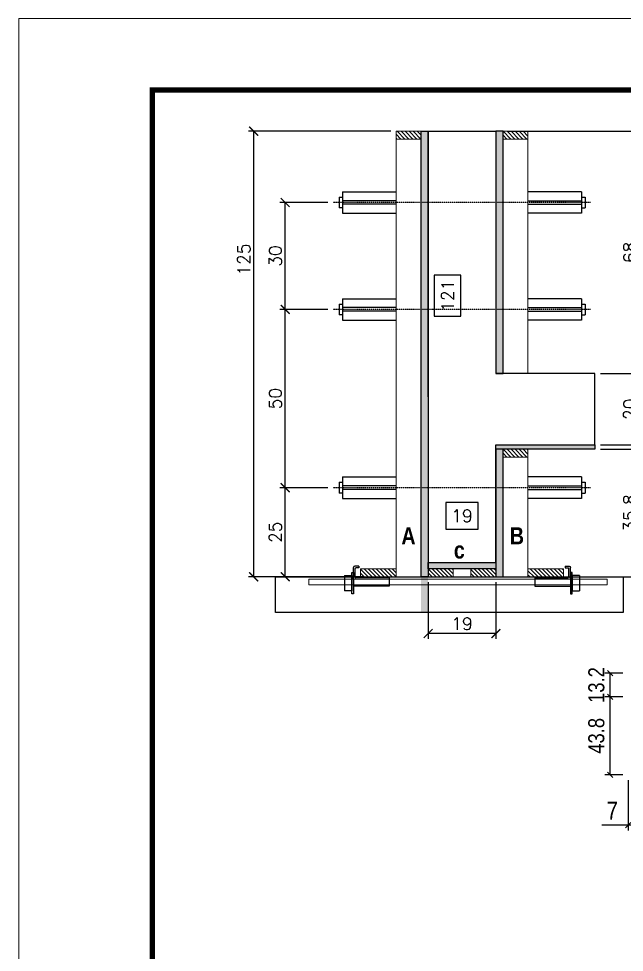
# Model space of a CAD drawing. Extents: x -20960 to -5926, y -2106 to 21915.
# Drawn here: x -7411 to -7072, y 13352 to 13875 of the extents above; entities that cross this region are included whole.
import ezdxf

# ---------------------------------------------------------------- set-up
doc = ezdxf.new("R2010")
doc.units = 0
doc.linetypes.add('DASHED', pattern=[0.75, 0.5, -0.25])
doc.linetypes.add('HIDDEN', pattern=[0.375, 0.25, -0.125])
for name, color, linetype in [('barrote', 251, 'Continuous'), ('COTA', 241, 'Continuous'), ('Cota Seção (2x)', 4, 'Continuous'), ('detalhes', 4, 'Continuous'), ('Painéis', 200, 'Continuous'), ('presilha', 1, 'Continuous'), ('TENSOR', 3, 'Continuous')]:
    doc.layers.add(name, color=color, linetype=linetype)
for name, color, linetype, lineweight in [('CONCRETO', 251, 'Continuous', 25), ('Folhas', 255, 'Continuous', 9), ('Hachura', 251, 'Continuous', 9), ('Madeira', 126, 'Continuous', 18), ('SARRAFO DE PRESSAO', 251, 'DASHED', 9), ('SCO-___-LAJ', 2, 'Continuous', 0)]:
    doc.layers.add(name, color=color, linetype=linetype, lineweight=lineweight)
doc.styles.add('COTA TECNICA', font='techl___.ttf', dxfattribs={"height": 10})
doc.styles.add('COTA TECNICA-50', font='techl___.ttf', dxfattribs={"height": 9})
doc.styles.add('Romans', font='romans.shx')
doc.styles.add('TECNICA', font='techb___.ttf', dxfattribs={"height": 10})
doc.dimstyles.new('COTA PAINEL-50', dxfattribs={"dimtxt": 9, "dimasz": 3, "dimexe": 3, "dimexo": 3, "dimgap": 3, "dimtad": 1, "dimdec": 1, "dimzin": 12, "dimdsep": 46, "dimtxsty": 'COTA TECNICA-50', "dimblk1": 'OBLIQUE', "dimblk2": 'OBLIQUE', "dimsah": 1, "dimcen": 0.9, "dimclrd": 4, "dimclre": 4, "dimclrt": 240, "dimadec": 1, "dimazin": 3, "dimtfac": 1, "dimtdec": 1, "dimtmove": 0, "dimatfit": 3, "dimfxl": 1, "dimtolj": 1, "dimtzin": 12, "dimarcsym": 0})
doc.dimstyles.new('Cota Seção (2x)', dxfattribs={"dimtxt": 7, "dimasz": 5, "dimexe": 3, "dimexo": 3, "dimgap": 2, "dimtad": 3, "dimdec": 1, "dimlfac": 0.5, "dimzin": 12, "dimdsep": 46, "dimtxsty": 'Romans', "dimblk": 'ARCHTICK', "dimcen": 0, "dimclrd": 4, "dimclre": 4, "dimclrt": 1, "dimadec": 1, "dimazin": 3, "dimtfac": 1, "dimtdec": 1, "dimtmove": 0, "dimatfit": 3, "dimldrblk": 'OBLIQUE', "dimfxl": 1, "dimtolj": 1, "dimtzin": 12, "dimarcsym": 0})
doc.dimstyles.new('Cota Seção interna', dxfattribs={"dimtxt": 7, "dimasz": 6, "dimexe": 0.18, "dimexo": 2, "dimgap": -4, "dimtad": 3, "dimdec": 1, "dimlfac": 0.5, "dimzin": 12, "dimdsep": 46, "dimtxsty": 'Romans', "dimblk": 'ARCHTICK', "dimcen": 0.09, "dimse1": 1, "dimse2": 1, "dimsd1": 1, "dimsd2": 1, "dimclrd": 180, "dimclre": 5, "dimclrt": 1, "dimadec": 0, "dimazin": 3, "dimtfac": 1, "dimtdec": 1, "dimtofl": 0, "dimtmove": 0, "dimatfit": 3, "dimldrblk": 'ARCHTICK', "dimfxl": 1, "dimtolj": 1, "dimtzin": 0, "dimarcsym": 0})
doc.dimstyles.new('PAINEL', dxfattribs={"dimtxt": 10, "dimasz": 3, "dimexe": 3, "dimexo": 3, "dimgap": 3, "dimtad": 1, "dimdec": 1, "dimzin": 12, "dimdsep": 46, "dimtxsty": 'COTA TECNICA', "dimblk1": 'OBLIQUE', "dimblk2": 'OBLIQUE', "dimsah": 1, "dimcen": 0.9, "dimclrd": 4, "dimclre": 4, "dimclrt": 240, "dimadec": 1, "dimazin": 3, "dimtfac": 1, "dimtdec": 1, "dimtmove": 0, "dimatfit": 3, "dimfxl": 1, "dimtolj": 1, "dimtzin": 12, "dimarcsym": 0})
pattern_1 = [(315, (15797.8888, 5332.573), (1.12253202, 1.12253202), [])]

# ---------------------------------------------------------------- blocks, each defined once
blk = doc.blocks.new('9999999999')
at = {"layer": 'Folhas'}
blk.add_lwpolyline([(98138.98, 34190.21), (99623.98, 34190.21), (99623.98, 35240.21), (98138.98, 35240.21)], close=True, dxfattribs=at)
at = {"layer": 'Folhas', "color": 30, "const_width": 3}
blk.add_lwpolyline([(98213.98, 34230.21), (99583.98, 34230.21), (99583.98, 35200.21), (98213.98, 35200.21)], close=True, dxfattribs=at)
blk = doc.blocks.new('_Oblique')
at = {"color": 0, "linetype": 'ByBlock', "lineweight": -2}
blk.add_line((-0.5, -0.5), (0.5, 0.5), dxfattribs=at)
blk = doc.blocks.new('*D1030')
at = {"layer": 'COTA', "color": 4, "lineweight": -2, "ltscale": 25, "transparency": 16777216}
for p, q in [((-7069.62, 13448.09), (-7069.62, 13419.93)), ((-7062.62, 13441.09), (-7062.62, 13419.93)), ((-7069.62, 13422.93), (-7084.35, 13422.93)), ((-7062.62, 13422.93), (-7069.62, 13422.93))]:
    blk.add_line(p, q, dxfattribs=at)
at = {"layer": 'Defpoints', "color": 0, "ltscale": 25, "transparency": 16777216}
for p in [(-7069.62, 13451.09), (-7062.62, 13444.09), (-7069.62, 13422.93)]:
    blk.add_point(p, dxfattribs=at)
at = {"layer": 'COTA', "color": 4, "lineweight": -2, "ltscale": 25, "transparency": 16777216, "xscale": 3, "yscale": 3, "zscale": 3, "rotation": 180}
blk.add_blockref('_Oblique', (-7069.62, 13422.93), dxfattribs=at)
at = {"layer": 'COTA', "color": 4, "lineweight": -2, "ltscale": 25, "transparency": 16777216, "xscale": 3, "yscale": 3, "zscale": 3}
blk.add_blockref('_Oblique', (-7062.62, 13422.93), dxfattribs=at)
at = {"layer": 'COTA', "color": 240, "ltscale": 25, "transparency": 16777216, "insert": (-7078.48, 13431), "char_height": 10, "attachment_point": 5, "style": 'COTA TECNICA'}
blk.add_mtext('\\A1;7', dxfattribs=at)
blk = doc.blocks.new('*D1048')
at = {"layer": 'COTA', "color": 4, "lineweight": -2, "transparency": 16777216}
for p, q in [((-7072.62, 13494.89), (-7082.68, 13494.89)), ((-7079.68, 13451.09), (-7079.68, 13494.89)), ((-7072.62, 13451.09), (-7082.68, 13451.09))]:
    blk.add_line(p, q, dxfattribs=at)
at = {"layer": 'Defpoints', "color": 0, "transparency": 16777216}
for p in [(-7079.68, 13494.89), (-7069.62, 13494.89), (-7069.62, 13451.09)]:
    blk.add_point(p, dxfattribs=at)
at = {"layer": 'COTA', "color": 4, "lineweight": -2, "transparency": 16777216, "xscale": 3, "yscale": 3, "zscale": 3}
for p, rotation in [((-7079.68, 13494.89), 90), ((-7079.68, 13451.09), 270)]:
    blk.add_blockref('_Oblique', p, dxfattribs=dict(at, rotation=rotation))
at = {"layer": 'COTA', "color": 240, "transparency": 16777216, "insert": (-7087.39, 13472.99), "char_height": 9, "attachment_point": 5, "rotation": 90, "style": 'COTA TECNICA-50'}
blk.add_mtext('\\A1;43.8', dxfattribs=at)
blk = doc.blocks.new('*D1049')
at = {"layer": 'COTA', "color": 4, "lineweight": -2, "transparency": 16777216}
for p, q in [((-7072.62, 13508.09), (-7082.68, 13508.09)), ((-7079.68, 13494.89), (-7079.68, 13508.09)), ((-7072.62, 13494.89), (-7082.68, 13494.89))]:
    blk.add_line(p, q, dxfattribs=at)
at = {"layer": 'Defpoints', "color": 0, "transparency": 16777216}
for p in [(-7079.68, 13508.09), (-7069.62, 13508.09), (-7069.62, 13494.89)]:
    blk.add_point(p, dxfattribs=at)
at = {"layer": 'COTA', "color": 4, "lineweight": -2, "transparency": 16777216, "xscale": 3, "yscale": 3, "zscale": 3}
for p, rotation in [((-7079.68, 13508.09), 90), ((-7079.68, 13494.89), 270)]:
    blk.add_blockref('_Oblique', p, dxfattribs=dict(at, rotation=rotation))
at = {"layer": 'COTA', "color": 240, "transparency": 16777216, "insert": (-7087.37, 13501.49), "char_height": 9, "attachment_point": 5, "rotation": 90, "style": 'COTA TECNICA-50'}
blk.add_mtext('\\A1;13.2', dxfattribs=at)
blk = doc.blocks.new('_ArchTick')
at = {"color": 0, "linetype": 'ByBlock', "const_width": 0.15}
blk.add_lwpolyline([(-0.5, -0.5), (0.5, 0.5)], dxfattribs=at)
blk = doc.blocks.new('*D1018')
at = {"layer": 'COTA', "color": 4, "lineweight": -2, "transparency": 16777216}
for p, q in [((-7202.78, 13812.22), (-7282.65, 13812.22)), ((-7279.65, 13562.22), (-7279.65, 13812.22)), ((-7218.38, 13562.22), (-7282.65, 13562.22))]:
    blk.add_line(p, q, dxfattribs=at)
at = {"layer": 'Defpoints', "color": 0, "transparency": 16777216}
for p in [(-7279.65, 13812.22), (-7199.78, 13812.22), (-7215.38, 13562.22)]:
    blk.add_point(p, dxfattribs=at)
at = {"layer": 'COTA', "color": 4, "lineweight": -2, "transparency": 16777216, "xscale": 5, "yscale": 5, "zscale": 5}
for p, rotation in [((-7279.65, 13812.22), 90), ((-7279.65, 13562.22), 270)]:
    blk.add_blockref('_ArchTick', p, dxfattribs=dict(at, rotation=rotation))
at = {"layer": 'COTA', "color": 1, "transparency": 16777216, "insert": (-7285.15, 13740.22), "char_height": 7, "attachment_point": 5, "rotation": 90, "style": 'Romans'}
blk.add_mtext('\\A1;125', dxfattribs=at)
blk = doc.blocks.new('*D1019')
at = {"layer": 'Cota Seção (2x)', "color": 180, "lineweight": -2, "transparency": 16777216}
for p, q in [((-7163.36, 13731.4), (-7178.36, 13731.4)), ((-7178.36, 13731.4), (-7178.36, 13708.4)), ((-7163.36, 13708.4), (-7163.36, 13731.4)), ((-7178.36, 13708.4), (-7163.36, 13708.4))]:
    blk.add_line(p, q, dxfattribs=at)
at = {"layer": 'Defpoints', "color": 0, "transparency": 16777216}
for p in [(-7181.78, 13812.22), (-7159.36, 13812.22), (-7181.78, 13570.22)]:
    blk.add_point(p, dxfattribs=at)
at = {"layer": 'Cota Seção (2x)', "color": 1, "transparency": 16777216, "insert": (-7170.86, 13719.9), "char_height": 7, "attachment_point": 5, "rotation": 90, "style": 'Romans'}
blk.add_mtext('\\A1;121', dxfattribs=at)
blk = doc.blocks.new('*D1020')
at = {"layer": 'COTA', "color": 4, "lineweight": -2, "transparency": 16777216}
for p, q in [((-7085.18, 13676.22), (-7060.12, 13676.22)), ((-7063.12, 13676.22), (-7063.12, 13636.22)), ((-7085.18, 13636.22), (-7060.12, 13636.22))]:
    blk.add_line(p, q, dxfattribs=at)
at = {"layer": 'Defpoints', "color": 0, "transparency": 16777216}
for p in [(-7088.18, 13676.22), (-7088.18, 13636.22), (-7063.12, 13636.22)]:
    blk.add_point(p, dxfattribs=at)
at = {"layer": 'COTA', "color": 4, "lineweight": -2, "transparency": 16777216, "xscale": 5, "yscale": 5, "zscale": 5}
for p, rotation in [((-7063.12, 13676.22), 90), ((-7063.12, 13636.22), 270)]:
    blk.add_blockref('_ArchTick', p, dxfattribs=dict(at, rotation=rotation))
at = {"layer": 'COTA', "color": 1, "transparency": 16777216, "insert": (-7068.62, 13656.22), "char_height": 7, "attachment_point": 5, "rotation": 90, "style": 'Romans'}
blk.add_mtext('\\A1;20', dxfattribs=at)
blk = doc.blocks.new('*D1021')
at = {"layer": 'COTA', "color": 4, "lineweight": -2, "transparency": 16777216}
for p, q in [((-7085.18, 13633.82), (-7060.12, 13633.82)), ((-7063.12, 13633.82), (-7063.12, 13562.22)), ((-7107.18, 13562.22), (-7060.12, 13562.22))]:
    blk.add_line(p, q, dxfattribs=at)
at = {"layer": 'Defpoints', "color": 0, "transparency": 16777216}
for p in [(-7088.18, 13633.82), (-7110.18, 13562.22), (-7063.12, 13562.22)]:
    blk.add_point(p, dxfattribs=at)
at = {"layer": 'COTA', "color": 4, "lineweight": -2, "transparency": 16777216, "xscale": 5, "yscale": 5, "zscale": 5}
for p, rotation in [((-7063.12, 13633.82), 90), ((-7063.12, 13562.22), 270)]:
    blk.add_blockref('_ArchTick', p, dxfattribs=dict(at, rotation=rotation))
at = {"layer": 'COTA', "color": 1, "transparency": 16777216, "insert": (-7068.62, 13598.02), "char_height": 7, "attachment_point": 5, "rotation": 90, "style": 'Romans'}
blk.add_mtext('\\A1;35.8', dxfattribs=at)
blk = doc.blocks.new('PRESILHA METÁLICA 1')
at = {"layer": 'presilha'}
for p, q in [((7.5, 10.64), (7.5, 19.86)), ((12, 21), (8.64, 21)), ((9, 11.57), (9, 18.93)), ((12, 19.5), (9.57, 19.5)), ((12, 21), (12, 19.5)), ((0, 13), (6, 13)), ((0, 13), (0, 0)), ((6, 15.5), (7.5, 15.5)), ((6, -2.5), (6, 15.5)), ((6, 13), (6, 0)), ((7.5, 15.5), (7.5, -2.5)), ((37.5, 11), (9.57, 11)), ((37.5, 11), (37.5, 4.1)), ((6, 0), (0, 0)), ((37.5, 4.1), (7.5, 4.1)), ((7.5, -2.5), (6, -2.5))]:
    blk.add_line(p, q, dxfattribs=at)
for centre, radius, start, end in [((8.64, 19.86), 1.14, 90, 180), ((9.57, 18.93), 0.57, 90, 180), ((9.57, 11.57), 0.57, 180, 270)]:
    blk.add_arc(centre, radius, start, end, dxfattribs=at)
blk = doc.blocks.new('*D1022')
at = {"layer": 'COTA', "color": 4, "lineweight": -2, "transparency": 16777216}
for p, q in [((-7181.78, 13559.22), (-7181.78, 13527.39)), ((-7143.78, 13559.22), (-7143.78, 13527.39)), ((-7143.78, 13530.39), (-7181.78, 13530.39))]:
    blk.add_line(p, q, dxfattribs=at)
at = {"layer": 'Defpoints', "color": 0, "transparency": 16777216}
for p in [(-7181.78, 13562.22), (-7143.78, 13562.22), (-7181.78, 13530.39)]:
    blk.add_point(p, dxfattribs=at)
at = {"layer": 'COTA', "color": 4, "lineweight": -2, "transparency": 16777216, "xscale": 5, "yscale": 5, "zscale": 5, "rotation": 180}
blk.add_blockref('_ArchTick', (-7181.78, 13530.39), dxfattribs=at)
at = {"layer": 'COTA', "color": 4, "lineweight": -2, "transparency": 16777216, "xscale": 5, "yscale": 5, "zscale": 5}
blk.add_blockref('_ArchTick', (-7143.78, 13530.39), dxfattribs=at)
at = {"layer": 'COTA', "color": 1, "transparency": 16777216, "insert": (-7162.78, 13535.89), "char_height": 7, "attachment_point": 5, "style": 'Romans'}
blk.add_mtext('\\A1;19', dxfattribs=at)
blk = doc.blocks.new('*D1035')
at = {"layer": 'COTA', "color": 4, "lineweight": -2, "transparency": 16777216}
for p, q in [((-7238.08, 13612.22), (-7264.98, 13612.22)), ((-7261.98, 13562.22), (-7261.98, 13612.22)), ((-7222.78, 13562.22), (-7264.98, 13562.22))]:
    blk.add_line(p, q, dxfattribs=at)
at = {"layer": 'Defpoints', "color": 0, "transparency": 16777216}
for p in [(-7261.98, 13612.22), (-7235.08, 13612.22), (-7219.78, 13562.22)]:
    blk.add_point(p, dxfattribs=at)
at = {"layer": 'COTA', "color": 4, "lineweight": -2, "transparency": 16777216, "xscale": 5, "yscale": 5, "zscale": 5}
for p, rotation in [((-7261.98, 13612.22), 90), ((-7261.98, 13562.22), 270)]:
    blk.add_blockref('_ArchTick', p, dxfattribs=dict(at, rotation=rotation))
at = {"layer": 'COTA', "color": 1, "transparency": 16777216, "insert": (-7267.48, 13587.22), "char_height": 7, "attachment_point": 5, "rotation": 90, "style": 'Romans'}
blk.add_mtext('\\A1;25', dxfattribs=at)
blk = doc.blocks.new('*D1036')
at = {"layer": 'COTA', "color": 4, "lineweight": -2, "transparency": 16777216}
for p, q in [((-7136.78, 13812.22), (-7060.12, 13812.22)), ((-7063.12, 13676.22), (-7063.12, 13812.22)), ((-7085.18, 13676.22), (-7060.12, 13676.22))]:
    blk.add_line(p, q, dxfattribs=at)
at = {"layer": 'Defpoints', "color": 0, "transparency": 16777216}
for p in [(-7139.78, 13812.22), (-7063.12, 13812.22), (-7088.18, 13676.22)]:
    blk.add_point(p, dxfattribs=at)
at = {"layer": 'COTA', "color": 4, "lineweight": -2, "transparency": 16777216, "xscale": 5, "yscale": 5, "zscale": 5}
for p, rotation in [((-7063.12, 13812.22), 90), ((-7063.12, 13676.22), 270)]:
    blk.add_blockref('_ArchTick', p, dxfattribs=dict(at, rotation=rotation))
at = {"layer": 'COTA', "color": 1, "transparency": 16777216, "insert": (-7068.62, 13744.22), "char_height": 7, "attachment_point": 5, "rotation": 90, "style": 'Romans'}
blk.add_mtext('\\A1;68', dxfattribs=at)
blk = doc.blocks.new('*D1037')
at = {"layer": 'Cota Seção (2x)', "color": 180, "lineweight": -2, "transparency": 16777216}
for p, q in [((-7153.78, 13603.93), (-7171.78, 13603.93)), ((-7171.78, 13603.93), (-7171.78, 13588.93)), ((-7153.78, 13588.93), (-7153.78, 13603.93)), ((-7171.78, 13588.93), (-7153.78, 13588.93))]:
    blk.add_line(p, q, dxfattribs=at)
at = {"layer": 'Defpoints', "color": 0, "transparency": 16777216}
for p in [(-7143.78, 13584.93), (-7181.78, 13570.22), (-7143.78, 13570.22)]:
    blk.add_point(p, dxfattribs=at)
at = {"layer": 'Cota Seção (2x)', "color": 1, "transparency": 16777216, "insert": (-7162.78, 13596.43), "char_height": 7, "attachment_point": 5, "style": 'Romans'}
blk.add_mtext('\\A1;19', dxfattribs=at)
blk = doc.blocks.new('*D1038')
at = {"layer": 'COTA', "color": 4, "lineweight": -2, "transparency": 16777216}
for p, q in [((-7238.08, 13712.22), (-7264.98, 13712.22)), ((-7261.98, 13612.22), (-7261.98, 13712.22)), ((-7238.08, 13612.22), (-7264.98, 13612.22))]:
    blk.add_line(p, q, dxfattribs=at)
at = {"layer": 'Defpoints', "color": 0, "transparency": 16777216}
for p in [(-7261.98, 13712.22), (-7235.08, 13712.22), (-7235.08, 13612.22)]:
    blk.add_point(p, dxfattribs=at)
at = {"layer": 'COTA', "color": 4, "lineweight": -2, "transparency": 16777216, "xscale": 5, "yscale": 5, "zscale": 5}
for p, rotation in [((-7261.98, 13712.22), 90), ((-7261.98, 13612.22), 270)]:
    blk.add_blockref('_ArchTick', p, dxfattribs=dict(at, rotation=rotation))
at = {"layer": 'COTA', "color": 1, "transparency": 16777216, "insert": (-7267.48, 13662.22), "char_height": 7, "attachment_point": 5, "rotation": 90, "style": 'Romans'}
blk.add_mtext('\\A1;50', dxfattribs=at)
blk = doc.blocks.new('*D1039')
at = {"layer": 'COTA', "color": 4, "lineweight": -2, "transparency": 16777216}
for p, q in [((-7238.08, 13772.22), (-7264.98, 13772.22)), ((-7261.98, 13712.22), (-7261.98, 13772.22)), ((-7238.08, 13712.22), (-7264.98, 13712.22))]:
    blk.add_line(p, q, dxfattribs=at)
at = {"layer": 'Defpoints', "color": 0, "transparency": 16777216}
for p in [(-7261.98, 13772.22), (-7235.08, 13772.22), (-7235.08, 13712.22)]:
    blk.add_point(p, dxfattribs=at)
at = {"layer": 'COTA', "color": 4, "lineweight": -2, "transparency": 16777216, "xscale": 5, "yscale": 5, "zscale": 5}
for p, rotation in [((-7261.98, 13772.22), 90), ((-7261.98, 13712.22), 270)]:
    blk.add_blockref('_ArchTick', p, dxfattribs=dict(at, rotation=rotation))
at = {"layer": 'COTA', "color": 1, "transparency": 16777216, "insert": (-7267.48, 13742.22), "char_height": 7, "attachment_point": 5, "rotation": 90, "style": 'Romans'}
blk.add_mtext('\\A1;30', dxfattribs=at)

msp = doc.modelspace()

# ---------------------------------------------------------------- hatches: boundary and pattern name
at = {"layer": 'Hachura'}
h = msp.add_hatch(dxfattribs=at)
h.set_pattern_fill('ANSI31', color=256, scale=0.5, angle=270, style=0)
h.set_pattern_definition([(315, (15797.8888, 5504.573), (1.12253202, 1.12253202), [])])
h.paths.add_polyline_path([(-7185.78, 13807.82), (-7185.78, 13812.22), (-7199.78, 13812.22), (-7199.78, 13807.82)])
h = msp.add_hatch(color=256, dxfattribs=at)
h.dxf.hatch_style = 1
h.paths.add_polyline_path([(-7185.78, 13812.22), (-7181.78, 13812.22), (-7181.78, 13542.22), (-7185.78, 13542.22)])
h = msp.add_hatch(color=256, dxfattribs=at)
h.dxf.hatch_style = 1
h.paths.add_polyline_path([(-7139.78, 13676.22), (-7143.78, 13676.22), (-7143.78, 13812.22), (-7139.78, 13812.22)])
h.paths.add_polyline_path([(-7143.78, 13633.82), (-7139.78, 13633.82), (-7139.78, 13592.22), (-7143.78, 13592.22)])
h = msp.add_hatch(dxfattribs=at)
h.set_pattern_fill('ANSI31', color=256, scale=0.5, angle=270, style=0)
h.set_pattern_definition([(315, (15733.8888, 5504.573), (1.12253202, 1.12253202), [])])
h.paths.add_polyline_path([(-7139.78, 13807.82), (-7139.78, 13812.22), (-7125.78, 13812.22), (-7125.78, 13807.82)])
h = msp.add_hatch(color=256, dxfattribs=at)
h.dxf.hatch_style = 1
h.paths.add_polyline_path([(-7143.78, 13633.82), (-7143.78, 13636.22), (-7088.18, 13636.22), (-7088.18, 13633.82)])
h = msp.add_hatch(color=256, dxfattribs=at)
h.dxf.hatch_style = 1
h.paths.add_polyline_path([(-7139.78, 13633.82), (-7143.78, 13633.82), (-7143.78, 13562.22), (-7139.78, 13562.22)])
h = msp.add_hatch(dxfattribs=at)
h.set_pattern_fill('ANSI31', color=256, scale=0.5, angle=270, style=0)
h.set_pattern_definition([(315, (15733.8888, 5326.173), (1.12253202, 1.12253202), [])])
h.paths.add_polyline_path([(-7139.78, 13629.42), (-7139.78, 13633.82), (-7125.78, 13633.82), (-7125.78, 13629.42)])
h = msp.add_hatch(color=256, dxfattribs=at)
h.dxf.hatch_style = 1
h.paths.add_polyline_path([(-7181.78, 13566.62), (-7181.78, 13570.22), (-7143.78, 13570.22), (-7143.78, 13566.62)])
h = msp.add_hatch(dxfattribs=at)
h.set_pattern_fill('ANSI31', color=256, scale=0.5, angle=270, style=0)
h.set_pattern_definition(pattern_1)
h.paths.add_polyline_path([(-7219.78, 13562.22), (-7219.78, 13566.62), (-7199.78, 13566.62), (-7199.78, 13562.22)])
h = msp.add_hatch(dxfattribs=at)
h.set_pattern_fill('ANSI31', color=256, scale=0.5, angle=270, style=0)
h.set_pattern_definition(pattern_1)
h.paths.add_polyline_path([(-7181.78, 13562.22), (-7181.78, 13566.62), (-7167.78, 13566.62), (-7167.78, 13562.22)])
h = msp.add_hatch(dxfattribs=at)
h.set_pattern_fill('ANSI31', color=256, scale=0.5, angle=270, style=0)
h.set_pattern_definition([(315, (15733.8888, 5332.573), (1.12253202, 1.12253202), [])])
h.paths.add_polyline_path([(-7143.78, 13562.22), (-7143.78, 13566.62), (-7157.78, 13566.62), (-7157.78, 13562.22)])
h = msp.add_hatch(dxfattribs=at)
h.set_pattern_fill('ANSI31', color=256, scale=0.5, angle=270, style=0)
h.set_pattern_definition([(315, (15733.8888, 5332.573), (1.12253202, 1.12253202), [])])
h.paths.add_polyline_path([(-7105.78, 13562.22), (-7105.78, 13566.62), (-7125.78, 13566.62), (-7125.78, 13562.22)])

# ---------------------------------------------------------------- linework, layer by layer
at = {"ltscale": 3}
for p, q in [((-7229.78, 13778.22), (-7229.78, 13766.22)), ((-7229.78, 13778.22), (-7199.78, 13778.22)), ((-7095.78, 13778.22), (-7125.78, 13778.22)), ((-7095.78, 13778.22), (-7095.78, 13766.22)), ((-7231.78, 13775.22), (-7231.78, 13769.22)), ((-7231.78, 13775.22), (-7229.78, 13775.22)), ((-7199.78, 13773.22), (-7229.78, 13773.22)), ((-7125.78, 13773.22), (-7095.78, 13773.22)), ((-7095.78, 13775.22), (-7093.78, 13775.22)), ((-7093.78, 13775.22), (-7093.78, 13769.22)), ((-7229.78, 13769.22), (-7231.78, 13769.22)), ((-7199.78, 13771.22), (-7229.78, 13771.22)), ((-7125.78, 13771.22), (-7095.78, 13771.22)), ((-7095.78, 13769.22), (-7093.78, 13769.22)), ((-7229.78, 13766.22), (-7199.78, 13766.22)), ((-7095.78, 13766.22), (-7125.78, 13766.22)), ((-7231.78, 13715.22), (-7231.78, 13709.22)), ((-7231.78, 13715.22), (-7229.78, 13715.22)), ((-7229.78, 13718.22), (-7229.78, 13706.22)), ((-7229.78, 13718.22), (-7199.78, 13718.22)), ((-7095.78, 13718.22), (-7125.78, 13718.22)), ((-7095.78, 13718.22), (-7095.78, 13706.22)), ((-7095.78, 13715.22), (-7093.78, 13715.22)), ((-7093.78, 13715.22), (-7093.78, 13709.22)), ((-7229.78, 13709.22), (-7231.78, 13709.22)), ((-7199.78, 13713.22), (-7229.78, 13713.22)), ((-7199.78, 13711.22), (-7229.78, 13711.22)), ((-7125.78, 13713.22), (-7095.78, 13713.22)), ((-7125.78, 13711.22), (-7095.78, 13711.22)), ((-7095.78, 13709.22), (-7093.78, 13709.22)), ((-7229.78, 13706.22), (-7199.78, 13706.22)), ((-7095.78, 13706.22), (-7125.78, 13706.22)), ((-7231.78, 13615.22), (-7231.78, 13609.22)), ((-7231.78, 13615.22), (-7229.78, 13615.22)), ((-7229.78, 13618.22), (-7229.78, 13606.22)), ((-7229.78, 13618.22), (-7199.78, 13618.22)), ((-7095.78, 13618.22), (-7125.78, 13618.22)), ((-7095.78, 13618.22), (-7095.78, 13606.22)), ((-7095.78, 13615.22), (-7093.78, 13615.22)), ((-7093.78, 13615.22), (-7093.78, 13609.22)), ((-7199.78, 13613.22), (-7229.78, 13613.22)), ((-7199.78, 13611.22), (-7229.78, 13611.22)), ((-7125.78, 13613.22), (-7095.78, 13613.22)), ((-7125.78, 13611.22), (-7095.78, 13611.22)), ((-7229.78, 13609.22), (-7231.78, 13609.22)), ((-7229.78, 13606.22), (-7199.78, 13606.22)), ((-7095.78, 13606.22), (-7125.78, 13606.22)), ((-7095.78, 13609.22), (-7093.78, 13609.22))]:
    msp.add_line(p, q, dxfattribs=at)
at = {"layer": 'barrote'}
msp.add_lwpolyline([(-7072.32, 13542.22), (-7267.51, 13542.22), (-7267.51, 13562.22), (-7072.32, 13562.22)], close=True, dxfattribs=at)
at = {"layer": 'CONCRETO'}
for p, q in [((-7181.78, 13663.22), (-7181.78, 13812.22)), ((-7181.78, 13812.22), (-7181.78, 13812.22)), ((-7181.78, 13812.22), (-7181.78, 13570.22)), ((-7181.78, 13812.22), (-7143.78, 13812.22)), ((-7088.18, 13676.22), (-7143.78, 13676.22)), ((-7088.18, 13636.22), (-7088.18, 13676.22)), ((-7143.78, 13570.22), (-7143.78, 13636.22)), ((-7143.78, 13636.22), (-7088.18, 13636.22)), ((-7181.78, 13570.22), (-7143.78, 13570.22))]:
    msp.add_line(p, q, dxfattribs=at)
at = {"layer": 'Madeira'}
for points in [[(-7185.78, 13807.82), (-7185.78, 13812.22), (-7199.78, 13812.22), (-7199.78, 13807.82)], [(-7185.78, 13812.22), (-7199.78, 13812.22), (-7199.78, 13562.22), (-7185.78, 13562.22)], [(-7139.78, 13807.82), (-7139.78, 13812.22), (-7125.78, 13812.22), (-7125.78, 13807.82)], [(-7139.78, 13812.22), (-7125.78, 13812.22), (-7125.78, 13676.22), (-7139.78, 13676.22)], [(-7139.78, 13629.42), (-7139.78, 13633.82), (-7125.78, 13633.82), (-7125.78, 13629.42)], [(-7139.78, 13633.82), (-7125.78, 13633.82), (-7125.78, 13562.22), (-7139.78, 13562.22)], [(-7219.78, 13562.22), (-7219.78, 13566.62), (-7199.78, 13566.62), (-7199.78, 13562.22)], [(-7181.78, 13562.22), (-7181.78, 13566.62), (-7167.78, 13566.62), (-7167.78, 13562.22)], [(-7143.78, 13562.22), (-7143.78, 13566.62), (-7157.78, 13566.62), (-7157.78, 13562.22)], [(-7105.78, 13562.22), (-7105.78, 13566.62), (-7125.78, 13566.62), (-7125.78, 13562.22)]]:
    msp.add_lwpolyline(points, close=True, dxfattribs=at)
at = {"layer": 'Painéis'}
for points in [[(-7185.78, 13812.22), (-7181.78, 13812.22), (-7181.78, 13562.22), (-7185.78, 13562.22)], [(-7139.78, 13812.22), (-7143.78, 13812.22), (-7143.78, 13676.22), (-7139.78, 13676.22)], [(-7143.78, 13633.82), (-7143.78, 13636.22), (-7088.18, 13636.22), (-7088.18, 13633.82)], [(-7139.78, 13633.82), (-7143.78, 13633.82), (-7143.78, 13562.22), (-7139.78, 13562.22)], [(-7181.78, 13566.62), (-7181.78, 13570.22), (-7143.78, 13570.22), (-7143.78, 13566.62)]]:
    msp.add_lwpolyline(points, close=True, dxfattribs=at)
at = {"layer": 'SCO-___-LAJ', "color": 1}
msp.add_lwpolyline([(-7081.33, 13560.88), (-7248.63, 13560.88), (-7248.63, 13557.68), (-7081.33, 13557.68)], close=True, dxfattribs=at)
at = {"layer": 'TENSOR', "linetype": 'HIDDEN', "ltscale": 0.5}
for p, q in [((-7090.78, 13772.22), (-7235.08, 13772.22)), ((-7090.78, 13712.22), (-7235.08, 13712.22)), ((-7090.78, 13612.22), (-7235.08, 13612.22))]:
    msp.add_line(p, q, dxfattribs=at)

# ---------------------------------------------------------------- block references
at = {"layer": 'presilha', "yscale": 0.6666666666666666, "zscale": 0.6666666666666666}
for p, xscale in [((-7228.65, 13554.25), 0.6666666666666666), ((-7096.91, 13554.25), -0.6666666666666666)]:
    msp.add_blockref('PRESILHA METÁLICA 1', p, dxfattribs=dict(at, xscale=xscale))
at = {"layer": 'SARRAFO DE PRESSAO', "color": 6, "linetype": 'ByBlock'}
msp.add_blockref('9999999999', (-105550.48, -21364.84), dxfattribs=at)

# ---------------------------------------------------------------- texts
at = {"layer": 'detalhes', "style": 'TECNICA'}
for s, p in [('A', (-7196.78, 13580.41)), ('B', (-7135.95, 13580.42)), ('c', (-7167.36, 13572.45))]:
    msp.add_text(s, height=9.6, dxfattribs=at).set_placement(p)

# ---------------------------------------------------------------- dimensions: what is measured, and where the dimension line sits
at = {"layer": 'COTA'}
dim = msp.add_linear_dim(base=(-7279.65, 13812.22), p1=(-7215.38, 13562.22), p2=(-7199.78, 13812.22), angle=90, dimstyle='Cota Seção (2x)', dxfattribs=at)
dim.commit()
dim.dimension.update_dxf_attribs({"geometry": '*D1018', "text_midpoint": (-7279.65, 13740.22), "dimtype": 160})
for base, p1, p2, angle, dimstyle, picture, middle in [((-7063.12, 13812.22), (-7088.18, 13676.22), (-7139.78, 13812.22), 90, 'Cota Seção (2x)', '*D1036', (-7068.62, 13744.22)), ((-7261.98, 13772.22), (-7235.08, 13712.22), (-7235.08, 13772.22), 90, 'Cota Seção (2x)', '*D1039', (-7267.48, 13742.22)), ((-7261.98, 13712.22), (-7235.08, 13612.22), (-7235.08, 13712.22), 90, 'Cota Seção (2x)', '*D1038', (-7267.48, 13662.22)), ((-7063.12, 13636.22), (-7088.18, 13676.22), (-7088.18, 13636.22), 90, 'Cota Seção (2x)', '*D1020', (-7068.62, 13656.22)), ((-7063.12, 13562.22), (-7088.18, 13633.82), (-7110.18, 13562.22), 90, 'Cota Seção (2x)', '*D1021', (-7068.62, 13598.02)), ((-7261.98, 13612.22), (-7219.78, 13562.22), (-7235.08, 13612.22), 90, 'Cota Seção (2x)', '*D1035', (-7267.48, 13587.22)), ((-7181.78, 13530.39), (-7143.78, 13562.22), (-7181.78, 13562.22), 180, 'Cota Seção (2x)', '*D1022', (-7162.78, 13535.89)), ((-7079.68, 13494.89), (-7069.62, 13451.09), (-7069.62, 13494.89), 90, 'COTA PAINEL-50', '*D1048', (-7087.39, 13472.99))]:
    dim = msp.add_linear_dim(base=base, p1=p1, p2=p2, angle=angle, dimstyle=dimstyle, dxfattribs=at)
    dim.commit()
    dim.dimension.update_dxf_attribs({"geometry": picture, "text_midpoint": middle})
dim = msp.add_linear_dim(base=(-7079.68, 13508.09), p1=(-7069.62, 13494.89), p2=(-7069.62, 13508.09), angle=90, dimstyle='COTA PAINEL-50', override={"dimtmove": 1}, dxfattribs=at)
dim.commit()
dim.dimension.update_dxf_attribs({"geometry": '*D1049', "text_midpoint": (-7079.68, 13501.49), "dimtype": 160})
at = {"layer": 'COTA', "ltscale": 25}
dim = msp.add_linear_dim(base=(-7069.62, 13422.93), p1=(-7062.62, 13444.09), p2=(-7069.62, 13451.09), dimstyle='PAINEL', dxfattribs=at)
dim.commit()
dim.dimension.update_dxf_attribs({"geometry": '*D1030', "text_midpoint": (-7078.48, 13431)})
at = {"layer": 'Cota Seção (2x)'}
dim = msp.add_linear_dim(base=(-7159.36, 13812.22), p1=(-7181.78, 13570.22), p2=(-7181.78, 13812.22), angle=90, dimstyle='Cota Seção interna', dxfattribs=at)
dim.commit()
dim.dimension.update_dxf_attribs({"geometry": '*D1019', "text_midpoint": (-7159.36, 13719.9), "dimtype": 160})
dim = msp.add_linear_dim(base=(-7143.78, 13584.93), p1=(-7181.78, 13570.22), p2=(-7143.78, 13570.22), dimstyle='Cota Seção interna', dxfattribs=at)
dim.commit()
dim.dimension.update_dxf_attribs({"geometry": '*D1037', "text_midpoint": (-7162.78, 13596.43)})

doc.saveas('drawing.dxf')
